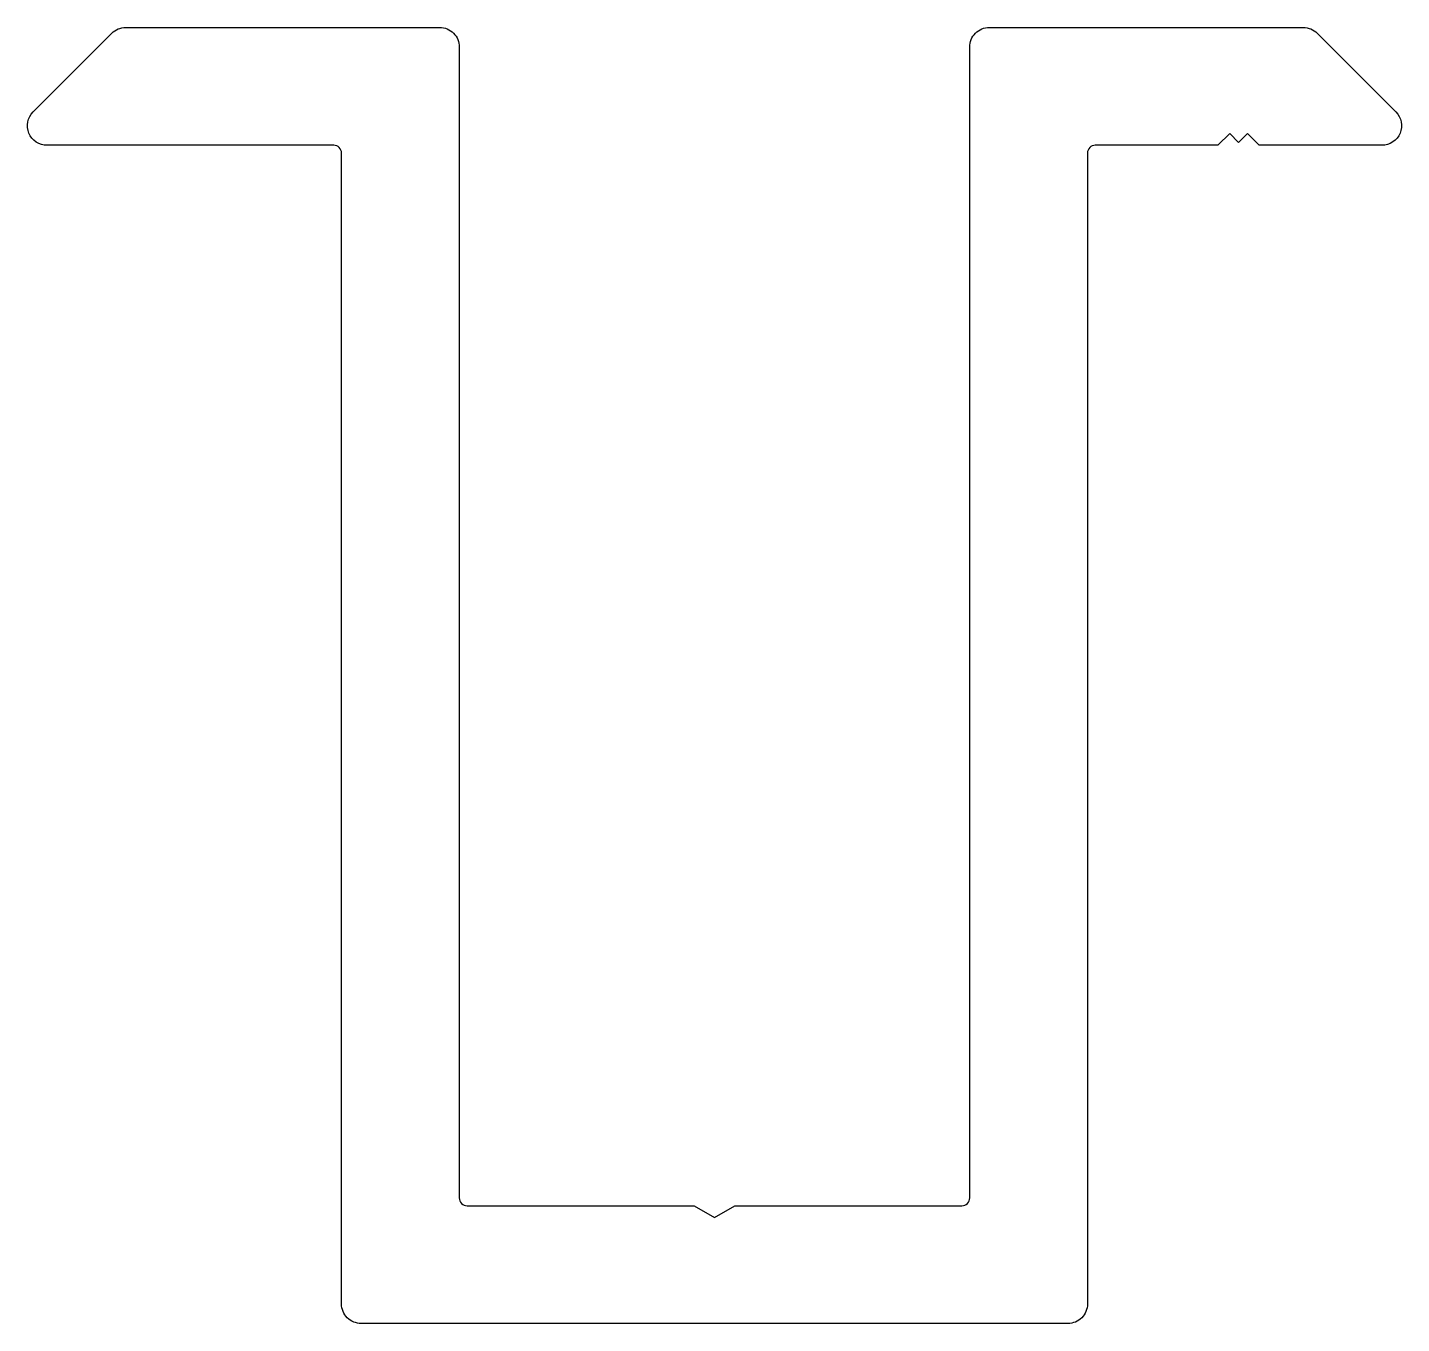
# Model space of a CAD drawing. Extents: x 433.5 to 468.5, y 687.5 to 720.5.
import ezdxf

# ---------------------------------------------------------------- set-up
doc = ezdxf.new("R2010")
doc.units = 0
doc.layers.get('0').update_dxf_attribs({"linetype": 'CONTINUOUS'})

msp = doc.modelspace()

# ---------------------------------------------------------------- linework, layer by layer
msp.add_lwpolyline([(450.999, 690.216), (451.518, 690.516), (457.299, 690.516, 0.414214), (457.499, 690.716), (457.499, 720.016, -0.414214), (457.999, 720.516), (465.999, 720.516, -0.198912), (466.352, 720.369), (468.352, 718.369, -0.668179), (467.999, 717.516), (464.874, 717.516), (464.574, 717.816), (464.349, 717.591), (464.124, 717.816), (463.824, 717.516), (460.699, 717.516, 0.414214), (460.499, 717.316), (460.499, 688.016, -0.414214), (459.999, 687.516), (441.999, 687.516, -0.414214), (441.499, 688.016), (441.499, 717.316, 0.414214), (441.299, 717.516), (433.999, 717.516, -0.668179), (433.645, 718.369), (435.645, 720.369, -0.198912), (435.999, 720.516), (443.999, 720.516, -0.414214), (444.499, 720.016), (444.499, 690.716, 0.414214), (444.699, 690.516), (450.479, 690.516)], format="xyb", close=True)

doc.saveas('drawing.dxf')
